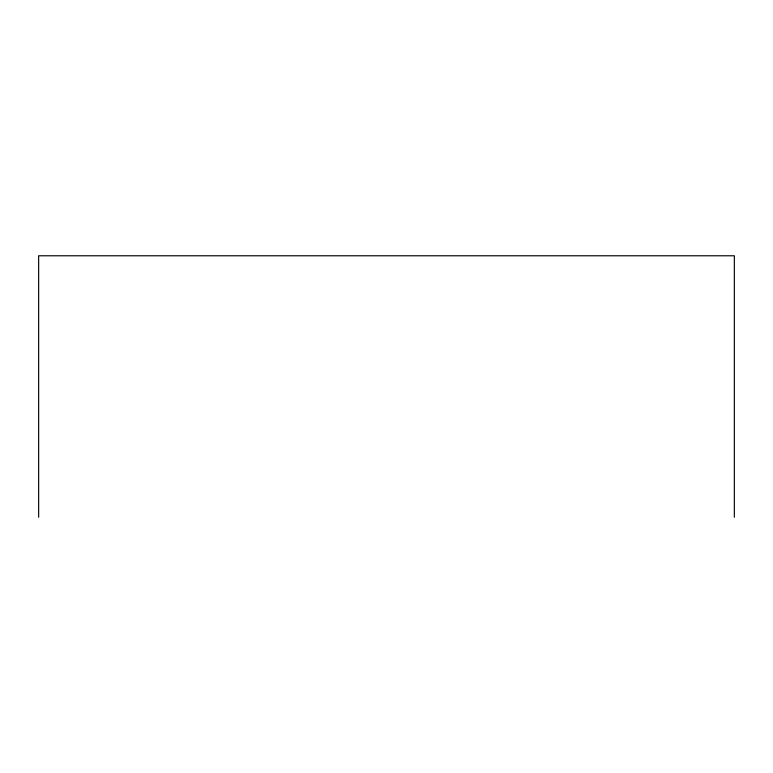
<?xml version="1.0" encoding="UTF-8"?>
<svg xmlns="http://www.w3.org/2000/svg" width="773" height="773" viewBox="0 0 773 773"><rect width="100%" height="100%" fill="white"/><g stroke="black" fill="none" stroke-linecap="round" stroke-linejoin="round"><path stroke-width="1.16" d="M734.35 517.224L734.35 255.776L38.65 255.776L38.65 517.224"/></g></svg>
